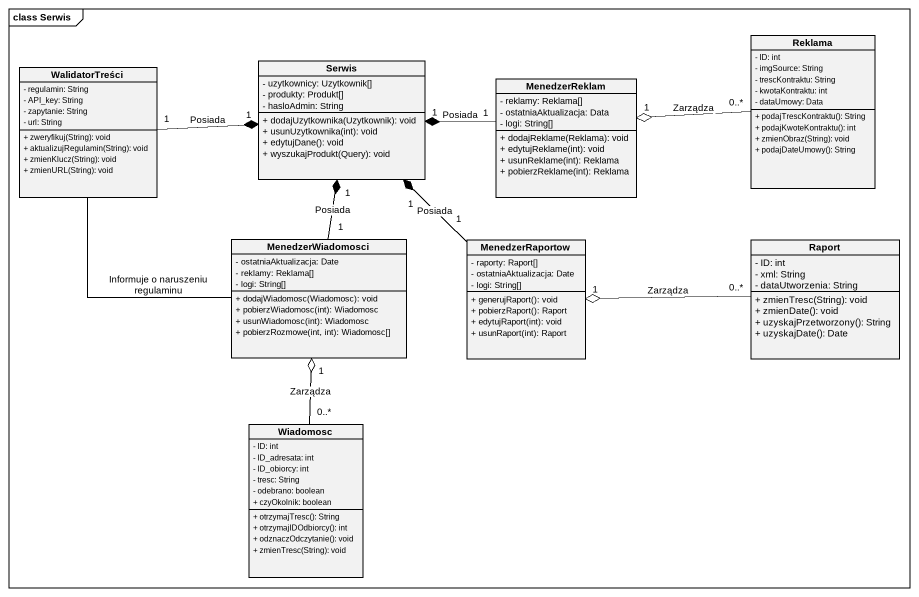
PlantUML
@startuml
mainframe class Serwis
hide circle
hide empty members
skinparam classAttributeIconSize 0
class Reklama {
  - ID: int
  - imgSource: String
  - trescKontraktu: String
  - kwotaKontraktu: int
  - dataUmowy: Data
  + podajTrescKontraktu(): String
  + podajKwoteKontraktu(): int
  + zmienObraz(String): void
  + podajDateUmowy(): String
}
class WalidatorTreści {
  - regulamin: String
  - API_key: String
  - zapytanie: String
  - url: String
  + zweryfikuj(String): void
  + aktualizujRegulamin(String): void
  + zmienKlucz(String): void
  + zmienURL(String): void
}
class Serwis {
  - uzytkownicy: Uzytkownik[]
  - produkty: Produkt[]
  - hasloAdmin: String
  + dodajUzytkownika(Uzytkownik): void
  + usunUzytkownika(int): void
  + edytujDane(): void
  + wyszukajProdukt(Query): void
}
class MenedzerReklam {
  - reklamy: Reklama[]
  - ostatniaAktualizacja: Data
  - logi: String[]
  + dodajReklame(Reklama): void
  + edytujReklame(int): void
  + usunReklame(int): Reklama
  + pobierzReklame(int): Reklama
}
class MenedzerWiadomosci {
  - ostatniaAktualizacja: Date
  - reklamy: Reklama[]
  - logi: String[]
  + dodajWiadomosc(Wiadomosc): void
  + pobierzWiadomosc(int): Wiadomosc
  + usunWiadomosc(int): Wiadomosc
  + pobierzRozmowe(int, int): Wiadomosc[]
}
class MenedzerRaportow {
  - raporty: Raport[]
  - ostatniaAktualizacja: Date
  - logi: String[]
  + generujRaport(): void
  + pobierzRaport(): Raport
  + edytujRaport(int): void
  + usunRaport(int): Raport
}
class Raport {
  - ID: int
  - xml: String
  - dataUtworzenia: String
  + zmienTresc(String): void
  + zmienDate(): void
  + uzyskajPrzetworzony(): String
  + uzyskajDate(): Date
}
class Wiadomosc {
  - ID: int
  - ID_adresata: int
  - ID_obiorcy: int
  - tresc: String
  - odebrano: boolean
  + czyOkolnik: boolean
  + otrzymajTresc(): String
  + otrzymajIDOdbiorcy(): int
  + odznaczOdczytanie(): void
  + zmienTresc(String): void
}
Reklama "0..*" -left-o "1" MenedzerReklam : Zarządza
WalidatorTreści "1" -right-* "1" Serwis : Posiada
WalidatorTreści -- MenedzerWiadomosci : Informuje o naruszeniu regulaminu
MenedzerReklam "1" -left-* "1" Serwis : Posiada
MenedzerWiadomosci "1" -up-* "1" Serwis : Posiada
MenedzerRaportow "1" -up-* "1" Serwis : Posiada
Raport "0..*" -left-o "1" MenedzerRaportow : Zarządza
Wiadomosc "0..*" -up-o "1" MenedzerWiadomosci : Zarządza
@enduml
